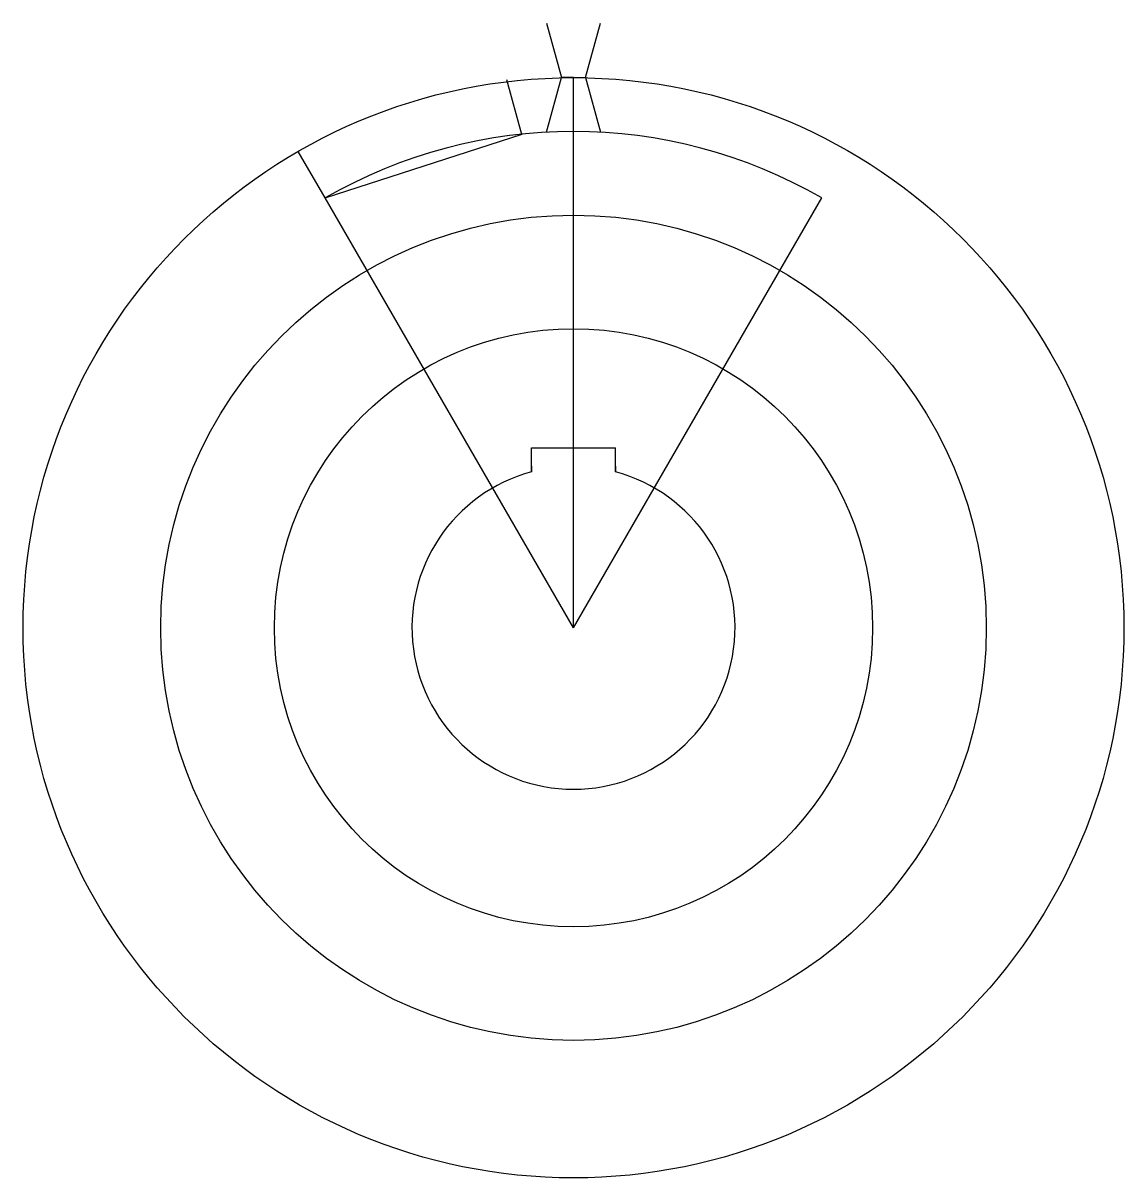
# Model space of a CAD drawing. Header units: millimetres. Extents: x -124 to 129, y -34 to 63.
# Drawn here: x 37.5 to 129.5, y -34 to 62.6 of the extents above.
import ezdxf

# ---------------------------------------------------------------- set-up
doc = ezdxf.new("R2010")
doc.units = ezdxf.units.MM
doc.header["$MEASUREMENT"] = 0

msp = doc.modelspace()

# ---------------------------------------------------------------- linework, layer by layer
at = {"linetype": 'ByBlock', "lineweight": -2, "transparency": 33554687}
for p, q in [((81.25, 62.577), (82.499, 58.016)), ((84.499, 58.016), (85.747, 62.577)), ((81.25, 53.455), (82.499, 58.016)), ((83.499, 58.016), (82.499, 58.016)), ((83.499, 58.016), (82.499, 58.016)), ((83.499, 53.516), (83.499, 58.016)), ((83.499, 58.016), (84.499, 58.016)), ((83.499, 58.016), (84.499, 58.016)), ((84.499, 58.016), (85.747, 53.455)), ((77.907, 57.849), (79.156, 53.288)), ((62.749, 47.956), (79.202, 53.303)), ((83.499, 12.016), (83.499, 53.516)), ((62.749, 47.956), (60.499, 51.853)), ((83.499, 12.016), (62.749, 47.956)), ((83.499, 12.016), (104.249, 47.956))]:
    msp.add_line(p, q, dxfattribs=at)
for p, q in [((79.999, 25.054), (79.999, 27.054)), ((79.999, 27.054), (86.999, 27.054)), ((86.999, 25.054), (86.999, 27.054)), ((79.999, 25.516), (79.999, 25.054)), ((86.999, 25.516), (86.999, 25.054))]:
    msp.add_line(p, q)
for radius in [46, 34.5, 25]:
    msp.add_circle((83.499, 12.016), radius)
msp.add_arc((83.499, 12.016), 41.5, 60, 120, dxfattribs=at)
msp.add_arc((83.499, 12.016), 13.5, 105.02611, 74.97389)

doc.saveas('drawing.dxf')
